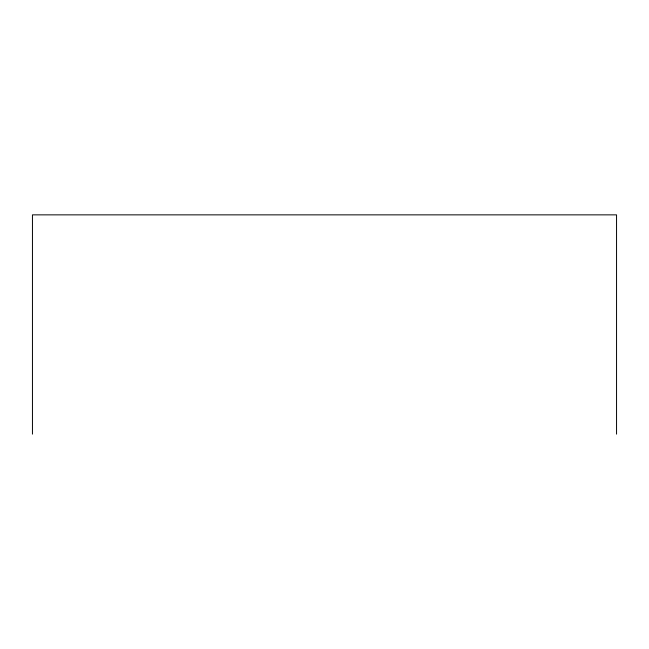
<?xml version="1.0" encoding="UTF-8"?>
<svg xmlns="http://www.w3.org/2000/svg" width="649" height="649" viewBox="0 0 649 649"><rect width="100%" height="100%" fill="white"/><g stroke="black" fill="none" stroke-linecap="round" stroke-linejoin="round"><path stroke-width="0.97" d="M616.55 434.14L616.55 214.86L32.45 214.86L32.45 434.14"/></g></svg>
